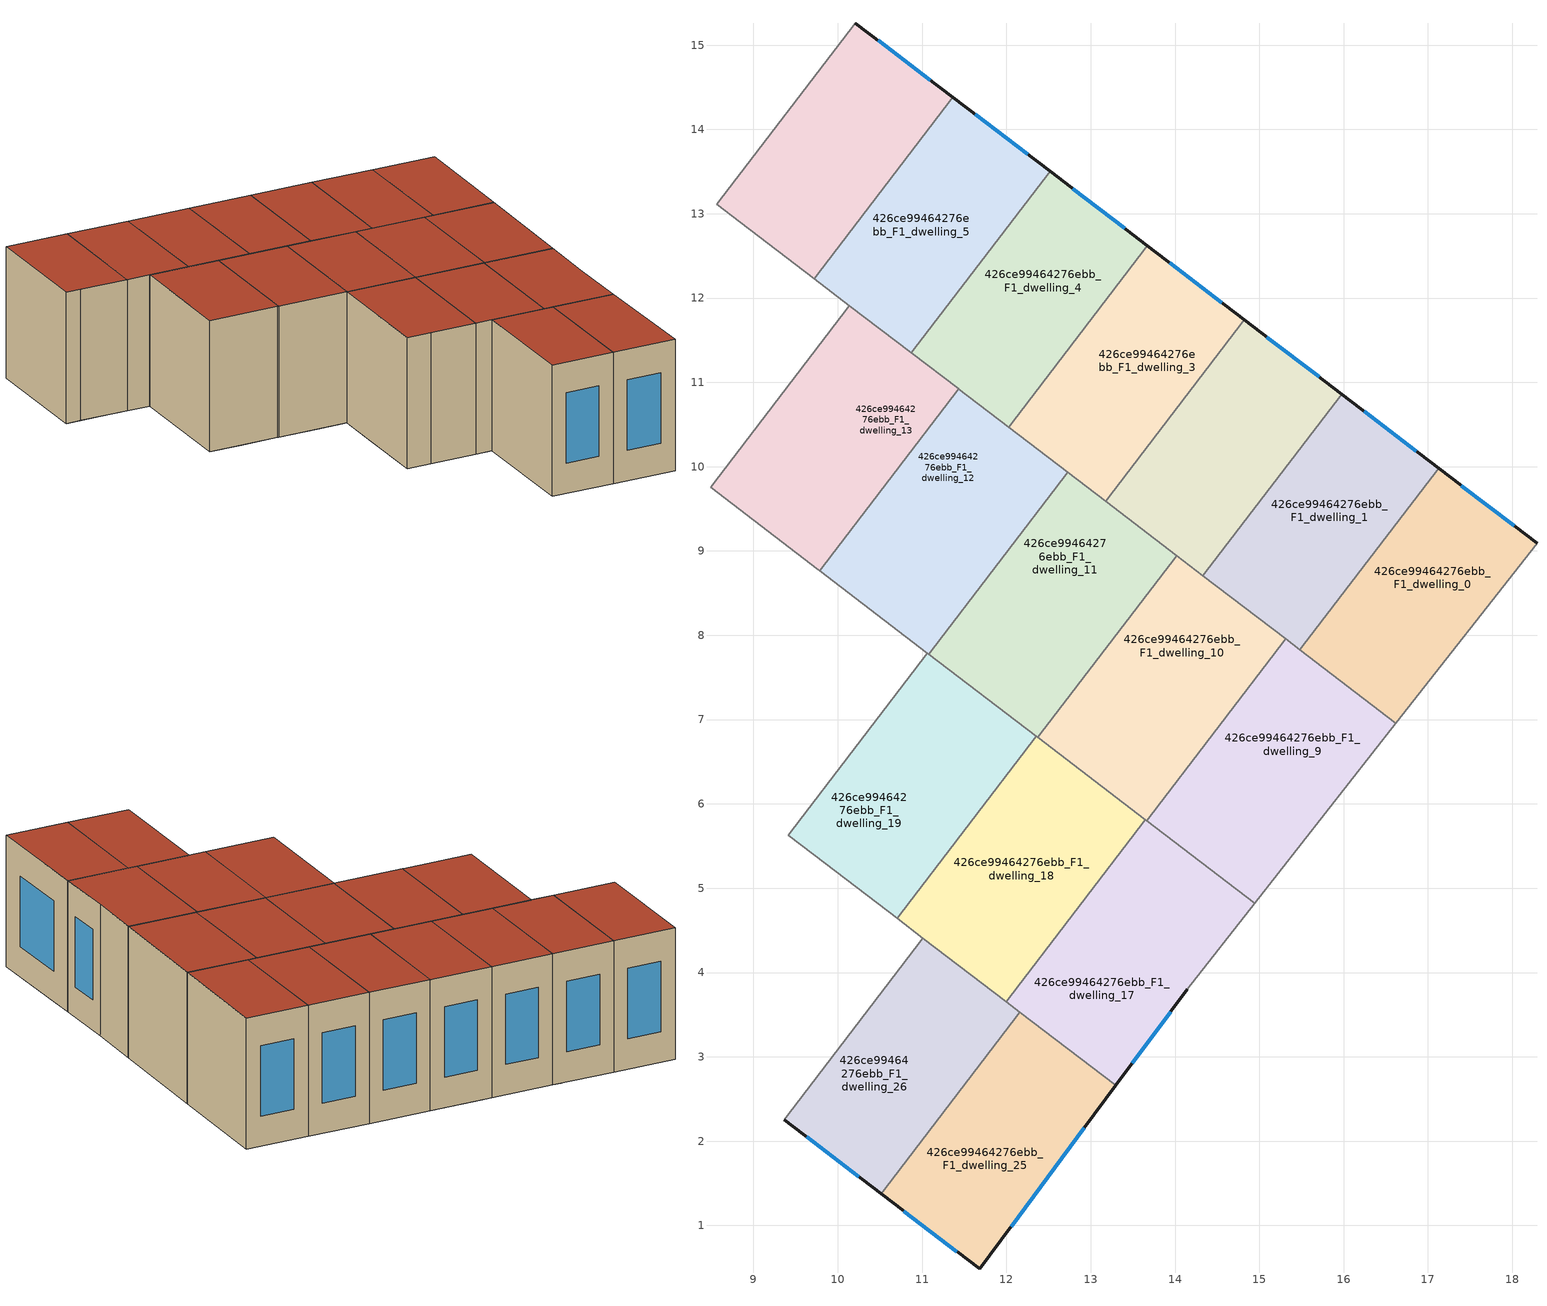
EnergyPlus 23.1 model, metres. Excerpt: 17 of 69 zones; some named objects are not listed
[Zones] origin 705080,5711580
426ce99464276ebb_F1_dwelling_0
 floor to 426ce99464276ebb_F0_dwelling_0 (EU_floor_Construction): 18.29,9.09 16.96,7.39 15.81,8.26 17.13,9.98 z3
 floor to 426ce99464276ebb_F0_dwelling_7 (EU_floor_Construction): 16.96,7.39 16.62,6.96 15.48,7.83 15.81,8.26 z3
 wall outside (EU_wall_Construction): 18.29,9.09 17.13,9.98 z3:6
 wall adiabatic (EU_wall_Construction): 16.62,6.96 18.29,9.09 z3:6
 wall to 426ce99464276ebb_F1_dwelling_1 (EU_wall_Construction): 17.13,9.98 15.48,7.83 z3:6
 wall to 426ce99464276ebb_F1_dwelling_9 (EU_wall_Construction): 15.48,7.83 16.62,6.96 z3:6
 window (EU_Window_Construction): 18.02,9.3 17.4,9.78 z3.69:5.31
 roof outside (EU_roof_Construction): 16.62,6.96 18.29,9.09 17.13,9.98 15.48,7.83 z6
426ce99464276ebb_F1_dwelling_1
 floor to 426ce99464276ebb_F0_dwelling_7 (EU_floor_Construction): 15.81,8.26 15.48,7.83 15.14,8.09 15.46,8.52 z3
 floor adiabatic (EU_floor_Construction): 17.13,9.98 15.81,8.26 15.46,8.52 15.14,8.09 14.33,8.71 15.98,10.86 z3
 wall outside (EU_wall_Construction): 17.13,9.98 15.98,10.86 z3:6
 wall to 426ce99464276ebb_F1_dwelling_2 (EU_wall_Construction): 15.98,10.86 14.33,8.71 z3:6
 wall to 426ce99464276ebb_F1_dwelling_10 (EU_wall_Construction): 14.33,8.71 15.31,7.96 z3:6
 wall to 426ce99464276ebb_F1_dwelling_9 (EU_wall_Construction): 15.31,7.96 15.48,7.83 z3:6
 window (EU_Window_Construction): 16.86,10.18 16.24,10.66 z3.69:5.31
 roof outside (EU_roof_Construction): 15.48,7.83 17.13,9.98 15.98,10.86 14.33,8.71 z6
426ce99464276ebb_F1_dwelling_10
 floor to 426ce99464276ebb_F0_dwelling_8 (EU_floor_Construction): 15.14,8.09 14.15,6.8 13.03,7.65 14.02,8.95 z3
 floor to 426ce99464276ebb_F0_dwelling_15 (EU_floor_Construction): 14.13,6.81 13.47,5.95 12.37,6.79 13.03,7.65 z3
 floor to 426ce99464276ebb_F0_dwelling_7 (EU_floor_Construction): 15.31,7.96 14.32,6.66 14.15,6.8 15.14,8.09 z3
 floor to 426ce99464276ebb_F0_dwelling_14 (EU_floor_Construction): 14.32,6.66 13.67,5.8 13.47,5.95 14.13,6.81 z3
 wall to 426ce99464276ebb_F1_dwelling_9 (EU_wall_Construction): 13.67,5.8 15.31,7.96 z3:6
 wall to 426ce99464276ebb_F1_dwelling_11 (EU_wall_Construction): 14.02,8.95 12.37,6.79 z3:6
 wall to 426ce99464276ebb_F1_dwelling_18 (EU_wall_Construction): 12.37,6.79 13.65,5.81 z3:6
 wall to 426ce99464276ebb_F1_dwelling_2 (EU_wall_Construction): 14.33,8.71 14.02,8.95 z3:6
 wall to 426ce99464276ebb_F1_dwelling_17 (EU_wall_Construction): 13.65,5.81 13.66,5.8 z3:6
 roof outside (EU_roof_Construction): 13.67,5.8 15.31,7.96 14.02,8.95 12.37,6.79 z6
426ce99464276ebb_F1_dwelling_11
 floor to 426ce99464276ebb_F0_dwelling_9 (EU_floor_Construction): 13.66,9.22 12.67,7.93 11.74,8.64 12.72,9.93 z3
 floor to 426ce99464276ebb_F0_dwelling_8 (EU_floor_Construction): 14.02,8.95 13.03,7.65 11.98,8.46 12.67,7.93 13.66,9.22 z3
 floor to 426ce99464276ebb_F0_dwelling_16 (EU_floor_Construction): 12.65,7.94 11.99,7.08 11.08,7.78 11.74,8.64 z3
 floor adiabatic (EU_floor_Construction): 12.65,7.94 11.74,8.64 11.98,8.46 13.03,7.65 12.37,6.79 11.08,7.78 11.99,7.08 z3
 wall to 426ce99464276ebb_F1_dwelling_12 (EU_wall_Construction): 12.72,9.93 11.08,7.78 z3:6
 wall to 426ce99464276ebb_F1_dwelling_19 (EU_wall_Construction): 11.08,7.78 12.36,6.8 z3:6
 wall to 426ce99464276ebb_F1_dwelling_2 (EU_wall_Construction): 14.02,8.95 13.18,9.59 z3:6
 wall to 426ce99464276ebb_F1_dwelling_18 (EU_wall_Construction): 12.36,6.8 12.37,6.79 z3:6
 wall to 426ce99464276ebb_F1_dwelling_3 (EU_wall_Construction): 13.18,9.59 12.72,9.93 z3:6
 roof outside (EU_roof_Construction): 12.37,6.79 14.02,8.95 12.72,9.93 11.08,7.78 z6
426ce99464276ebb_F1_dwelling_12
 floor to 426ce99464276ebb_F0_dwelling_10 (EU_floor_Construction): 12.18,10.35 11.19,9.06 10.44,9.63 11.43,10.92 z3
 floor to 426ce99464276ebb_F0_dwelling_17 (EU_floor_Construction): 11.17,9.07 10.51,8.21 9.78,8.77 10.44,9.63 z3
 floor to 426ce99464276ebb_F0_dwelling_9 (EU_floor_Construction): 12.72,9.93 11.74,8.64 11.19,9.06 12.18,10.35 z3
 floor to 426ce99464276ebb_F0_dwelling_16 (EU_floor_Construction): 11.74,8.64 11.08,7.78 10.51,8.21 11.17,9.07 z3
 wall to 426ce99464276ebb_F1_dwelling_13 (EU_wall_Construction): 11.43,10.92 9.78,8.77 z3:6
 wall to 426ce99464276ebb_F1_dwelling_20 (EU_wall_Construction): 9.78,8.77 11.06,7.79 z3:6
 wall to 426ce99464276ebb_F1_dwelling_3 (EU_wall_Construction): 12.72,9.93 12.03,10.47 z3:6
 wall to 426ce99464276ebb_F1_dwelling_4 (EU_wall_Construction): 12.03,10.47 11.43,10.92 z3:6
 wall to 426ce99464276ebb_F1_dwelling_19 (EU_wall_Construction): 11.06,7.79 11.08,7.78 z3:6
 roof outside (EU_roof_Construction): 11.08,7.78 12.72,9.93 11.43,10.92 9.78,8.77 z6
426ce99464276ebb_F1_dwelling_13
 floor to 426ce99464276ebb_F0_dwelling_17 (EU_floor_Construction): 10.44,9.63 9.78,8.77 9.77,8.78 9.04,9.34 9.7,10.2 z3
 floor to 426ce99464276ebb_F0_dwelling_10 (EU_floor_Construction): 11.43,10.92 10.44,9.63 9.71,10.19 10.7,11.48 z3
 floor to 426ce99464276ebb_F0_dwelling_11 (EU_floor_Construction): 10.7,11.48 9.71,10.19 9.7,10.2 9.15,10.62 10.14,11.91 z3
 floor to 426ce99464276ebb_F0_dwelling_18 (EU_floor_Construction): 9.7,10.2 9.04,9.34 8.49,9.75 9.15,10.62 z3
 wall to 426ce99464276ebb_F1_dwelling_14 (EU_wall_Construction): 10.14,11.91 8.49,9.75 z3:6
 wall to 426ce99464276ebb_F1_dwelling_21 (EU_wall_Construction): 8.49,9.75 9.77,8.78 z3:6
 wall to 426ce99464276ebb_F1_dwelling_5 (EU_wall_Construction): 10.87,11.35 10.14,11.91 z3:6
 wall to 426ce99464276ebb_F1_dwelling_20 (EU_wall_Construction): 9.77,8.78 9.78,8.77 z3:6
 wall to 426ce99464276ebb_F1_dwelling_4 (EU_wall_Construction): 11.43,10.92 10.87,11.35 z3:6
 roof outside (EU_roof_Construction): 9.78,8.77 11.43,10.92 10.14,11.91 8.49,9.75 9.77,8.78 z6
426ce99464276ebb_F1_dwelling_17
 floor to 426ce99464276ebb_F0_dwelling_14 (EU_floor_Construction): 14.95,4.82 14.27,3.97 12.99,4.95 13.65,5.81 z3
 floor to 426ce99464276ebb_F0_dwelling_21 (EU_floor_Construction): 14.27,3.97 14.15,3.8 13.3,2.66 12,3.65 12.99,4.95 z3
 wall outside (EU_wall_Construction): 13.3,2.66 14.15,3.8 z3:6
 wall adiabatic (EU_wall_Construction): 14.15,3.8 14.95,4.82 z3:6
 wall to 426ce99464276ebb_F1_dwelling_18 (EU_wall_Construction): 13.65,5.81 12,3.65 z3:6
 wall to 426ce99464276ebb_F1_dwelling_9 (EU_wall_Construction): 14.95,4.82 13.67,5.8 z3:6
 wall to 426ce99464276ebb_F1_dwelling_25 (EU_wall_Construction): 12.16,3.53 13.3,2.66 z3:6
 wall to 426ce99464276ebb_F1_dwelling_26 (EU_wall_Construction): 12,3.65 12.16,3.53 z3:6
 window (EU_Window_Construction): 13.49,2.92 13.95,3.54 z3.69:5.31
 roof outside (EU_roof_Construction): 14.15,3.8 14.95,4.82 13.65,5.81 12,3.65 13.3,2.66 z6
426ce99464276ebb_F1_dwelling_18
 floor adiabatic (EU_floor_Construction): 13.65,5.81 12,3.65 10.7,4.64 12.36,6.8 z3
 wall to 426ce99464276ebb_F1_dwelling_19 (EU_wall_Construction): 12.36,6.8 10.7,4.64 z3:6
 wall to 426ce99464276ebb_F1_dwelling_26 (EU_wall_Construction): 11.01,4.41 12,3.65 z3:6
 wall to 426ce99464276ebb_F1_dwelling_27 (EU_wall_Construction): 10.71,4.64 11.01,4.41 z3:6
 roof outside (EU_roof_Construction): 12,3.65 13.65,5.81 12.36,6.8 10.7,4.64 z6
426ce99464276ebb_F1_dwelling_19
 floor adiabatic (EU_floor_Construction): 11.33,6.22 10.34,4.92 9.41,5.63 10.4,6.92 z3
 floor to 426ce99464276ebb_F0_dwelling_16 (EU_floor_Construction): 11.99,7.08 11.33,6.22 10.4,6.92 11.06,7.79 z3
 floor to 426ce99464276ebb_F0_dwelling_22 (EU_floor_Construction): 11.7,5.94 10.7,4.64 10.34,4.92 11.33,6.22 z3
 floor to 426ce99464276ebb_F0_dwelling_15 (EU_floor_Construction): 12.36,6.8 11.7,5.94 11.33,6.22 11.99,7.08 z3
 wall to 426ce99464276ebb_F1_dwelling_20 (EU_wall_Construction): 11.06,7.79 9.41,5.63 z3:6
 wall to 426ce99464276ebb_F1_dwelling_27 (EU_wall_Construction): 9.86,5.29 10.7,4.64 z3:6
 wall to 426ce99464276ebb_F1_dwelling_28 (EU_wall_Construction): 9.41,5.63 9.86,5.29 z3:6
 roof outside (EU_roof_Construction): 10.7,4.64 12.36,6.8 11.06,7.79 9.41,5.63 z6
426ce99464276ebb_F1_dwelling_2
 floor to 426ce99464276ebb_F0_dwelling_1 (EU_floor_Construction): 15.98,10.86 14.66,9.14 14,9.64 15.32,11.36 z3
 floor to 426ce99464276ebb_F0_dwelling_2 (EU_floor_Construction): 15.32,11.36 14,9.64 13.51,10.02 14.82,11.74 z3
 floor to 426ce99464276ebb_F0_dwelling_9 (EU_floor_Construction): 13.98,9.65 13.66,9.22 13.18,9.59 13.51,10.02 z3
 floor adiabatic (EU_floor_Construction): 13.98,9.65 13.51,10.02 14.66,9.14 14.33,8.71 13.66,9.22 z3
 wall outside (EU_wall_Construction): 15.98,10.86 14.82,11.74 z3:6
 wall to 426ce99464276ebb_F1_dwelling_3 (EU_wall_Construction): 14.82,11.74 13.18,9.59 z3:6
 window (EU_Window_Construction): 15.71,11.06 15.09,11.54 z3.69:5.31
 roof outside (EU_roof_Construction): 14.33,8.71 15.98,10.86 14.82,11.74 13.18,9.59 z6
426ce99464276ebb_F1_dwelling_25
 floor to 426ce99464276ebb_F0_dwelling_28 (EU_floor_Construction): 12.97,2.22 11.68,0.48 10.52,1.37 11.83,3.1 z3
 floor to 426ce99464276ebb_F0_dwelling_21 (EU_floor_Construction): 13.3,2.66 12.97,2.22 11.83,3.1 12.16,3.53 z3
 wall outside (EU_wall_Construction): 10.52,1.37 11.68,0.48 13.3,2.66 z3:6
 wall to 426ce99464276ebb_F1_dwelling_26 (EU_wall_Construction): 12.16,3.53 10.52,1.37 z3:6
 window (EU_Window_Construction): 12.06,0.99 12.92,2.16 / 10.78,1.17 11.41,0.69 z3.69:5.31
 roof outside (EU_roof_Construction): 11.68,0.48 13.3,2.66 12.16,3.53 10.52,1.37 z6
426ce99464276ebb_F1_dwelling_26
 floor to 426ce99464276ebb_F0_dwelling_29 (EU_floor_Construction): 11.5,3.35 10.19,1.62 9.36,2.25 10.68,3.98 z3
 floor to 426ce99464276ebb_F0_dwelling_28 (EU_floor_Construction): 11.83,3.1 10.52,1.37 10.19,1.62 11.5,3.35 z3
 floor adiabatic (EU_floor_Construction): 12.16,3.53 11.83,3.1 10.68,3.98 11.01,4.41 z3
 wall outside (EU_wall_Construction): 9.36,2.25 10.52,1.37 z3:6
 wall to 426ce99464276ebb_F1_dwelling_27 (EU_wall_Construction): 11.01,4.41 9.36,2.25 z3:6
 window (EU_Window_Construction): 9.63,2.05 10.25,1.58 z3.69:5.31
 roof outside (EU_roof_Construction): 10.52,1.37 12.16,3.53 11.01,4.41 9.36,2.25 z6
426ce99464276ebb_F1_dwelling_3
 floor to 426ce99464276ebb_F0_dwelling_2 (EU_floor_Construction): 14.82,11.74 13.51,10.02 12.52,10.77 13.84,12.49 z3
 floor to 426ce99464276ebb_F0_dwelling_3 (EU_floor_Construction): 13.84,12.49 12.52,10.77 12.35,10.9 13.67,12.62 z3
 floor to 426ce99464276ebb_F0_dwelling_9 (EU_floor_Construction): 13.51,10.02 13.18,9.59 12.18,10.35 12.51,10.79 z3
 floor to 426ce99464276ebb_F0_dwelling_10 (EU_floor_Construction): 12.5,10.78 12.18,10.35 12.03,10.47 12.35,10.9 z3
 wall outside (EU_wall_Construction): 14.82,11.74 13.67,12.62 z3:6
 wall to 426ce99464276ebb_F1_dwelling_4 (EU_wall_Construction): 13.67,12.62 12.03,10.47 z3:6
 window (EU_Window_Construction): 14.56,11.95 13.94,12.42 z3.69:5.31
 roof outside (EU_roof_Construction): 13.18,9.59 14.82,11.74 13.67,12.62 12.03,10.47 z6
426ce99464276ebb_F1_dwelling_4
 floor to 426ce99464276ebb_F0_dwelling_10 (EU_floor_Construction): 12.35,10.9 12.03,10.47 10.87,11.35 11.2,11.78 z3
 floor adiabatic (EU_floor_Construction): 13.67,12.62 12.35,10.9 11.2,11.78 12.52,13.5 z3
 wall outside (EU_wall_Construction): 13.67,12.62 12.52,13.5 z3:6
 wall to 426ce99464276ebb_F1_dwelling_5 (EU_wall_Construction): 12.52,13.5 10.87,11.35 z3:6
 window (EU_Window_Construction): 13.4,12.83 12.78,13.3 z3.69:5.31
 roof outside (EU_roof_Construction): 12.03,10.47 13.67,12.62 12.52,13.5 10.87,11.35 z6
426ce99464276ebb_F1_dwelling_5
 floor to 426ce99464276ebb_F0_dwelling_3 (EU_floor_Construction): 12.52,13.5 11.2,11.78 11.04,11.91 12.35,13.63 z3
 floor to 426ce99464276ebb_F0_dwelling_10 (EU_floor_Construction): 11.2,11.78 10.87,11.35 10.7,11.48 11.03,11.92 11.04,11.91 z3
 floor adiabatic (EU_floor_Construction): 12.35,13.63 11.04,11.91 11.03,11.92 10.7,11.48 10.87,11.35 9.72,12.23 11.36,14.38 12.52,13.5 z3
 wall outside (EU_wall_Construction): 12.52,13.5 11.36,14.38 z3:6
 wall to 426ce99464276ebb_F1_dwelling_6 (EU_wall_Construction): 11.36,14.38 9.72,12.23 z3:6
 wall to 426ce99464276ebb_F1_dwelling_14 (EU_wall_Construction): 9.72,12.23 10.14,11.91 z3:6
 window (EU_Window_Construction): 12.25,13.71 11.63,14.18 z3.69:5.31
 roof outside (EU_roof_Construction): 10.87,11.35 12.52,13.5 11.36,14.38 9.72,12.23 z6
426ce99464276ebb_F1_dwelling_6
 floor to 426ce99464276ebb_F0_dwelling_5 (EU_floor_Construction): 10.87,14.76 9.56,13.04 8.9,13.54 10.21,15.26 z3
 floor to 426ce99464276ebb_F0_dwelling_4 (EU_floor_Construction): 11.36,14.38 10.05,12.66 9.56,13.04 10.87,14.76 z3
 floor to 426ce99464276ebb_F0_dwelling_12 (EU_floor_Construction): 9.55,13.05 9.22,12.61 8.57,13.11 8.9,13.54 z3
 floor to 426ce99464276ebb_F0_dwelling_11 (EU_floor_Construction): 10.05,12.66 9.72,12.23 9.22,12.61 9.55,13.05 z3
 wall outside (EU_wall_Construction): 11.36,14.38 10.21,15.26 z3:6
 wall to 426ce99464276ebb_F1_dwelling_7 (EU_wall_Construction): 10.21,15.26 8.57,13.11 z3:6
 wall to 426ce99464276ebb_F1_dwelling_14 (EU_wall_Construction): 8.84,12.9 9.72,12.23 z3:6
 wall to 426ce99464276ebb_F1_dwelling_15 (EU_wall_Construction): 8.57,13.11 8.84,12.9 z3:6
 window (EU_Window_Construction): 11.1,14.59 10.48,15.06 z3.69:5.31
 roof outside (EU_roof_Construction): 9.72,12.23 11.36,14.38 10.21,15.26 8.57,13.11 z6
426ce99464276ebb_F1_dwelling_9
 floor to 426ce99464276ebb_F0_dwelling_14 (EU_floor_Construction): 15.62,5.68 14.95,4.82 13.67,5.8 14.32,6.66 z3
 floor adiabatic (EU_floor_Construction): 16.62,6.96 14.95,4.82 15.62,5.68 14.32,6.66 15.31,7.96 z3
 wall adiabatic (EU_wall_Construction): 14.95,4.82 16.62,6.96 z3:6
 roof outside (EU_roof_Construction): 14.95,4.82 16.62,6.96 15.31,7.96 13.67,5.8 z6
[Building]
EU S2 Campaign: North Axis=0; Terrain=City; Solar Distribution=FullExterior
[Site:Location]
London: Latitude=51.5; Longitude=-0.5; Time Zone=0; Elevation=25
[SizingPeriod:WeatherFileDays]
AnnualSizingPeriod: Begin Month=1; Begin Day of Month=1; End Month=12; End Day of Month=31; Day of Week for Start Day=Monday; Use Weather File Daylight Saving Period=No; Use Weather File Rain and Snow Indicators=No
[MATERIAL]
EU_InternalMass_Material: Roughness=MediumRough; Thickness=0.1; Conductivity=1; Density=1800; Specific Heat=900; Thermal Absorptance=0.9; Solar Absorptance=0.7; Visible Absorptance=0.7
[MATERIAL:NOMASS] Roughness=MediumRough; Thermal Absorptance=0.9; Solar Absorptance=0.7; Visible Absorptance=0.7
Name | Thermal Resistance
EU_wall_NoMass | 0.635353
EU_roof_NoMass | 0.675062
EU_floor_NoMass | 1.96382
[WINDOWMATERIAL:SIMPLEGLAZINGSYSTEM]
EU_Window_SimpleGlazing: UFactor=2.96269; Solar Heat Gain Coefficient=0.76; Visible Transmittance=0.76
[CONSTRUCTION]
EU_wall_Construction: EU_wall_NoMass
EU_roof_Construction: EU_roof_NoMass
EU_floor_Construction: EU_floor_NoMass
EU_InternalMass_Construction: EU_InternalMass_Material
EU_Window_Construction: EU_Window_SimpleGlazing
[ZONE] Type=1; Multiplier=1; Ceiling Height=autocalculate; Floor Area=autocalculate; Part of Total Floor Area=Yes
Name | Volume
426ce99464276ebb_F1_dwelling_0; 426ce99464276ebb_F1_dwelling_3 | 11.7905
426ce99464276ebb_F1_dwelling_1 | 11.781
426ce99464276ebb_F1_dwelling_10; 426ce99464276ebb_F1_dwelling_19 | 13.2634
426ce99464276ebb_F1_dwelling_11 | 13.2583
426ce99464276ebb_F1_dwelling_12 | 13.2568
426ce99464276ebb_F1_dwelling_13; 426ce99464276ebb_F1_dwelling_9 | 13.2627
426ce99464276ebb_F1_dwelling_17 | 13.2546
426ce99464276ebb_F1_dwelling_18 | 13.2664
426ce99464276ebb_F1_dwelling_2; 426ce99464276ebb_F1_dwelling_6 | 11.7957
426ce99464276ebb_F1_dwelling_25 | 11.7891
426ce99464276ebb_F1_dwelling_26 | 11.7935
426ce99464276ebb_F1_dwelling_4 | 11.7847
426ce99464276ebb_F1_dwelling_5 | 11.7927
[INTERNALMASS] Construction=EU_InternalMass_Construction
Name | Zone or ZoneList | Surface Area
426ce99464276ebb_F1_dwelling_0_EU_InternalMass | 426ce99464276ebb_F1_dwelling_0 | 3.93017
426ce99464276ebb_F1_dwelling_1_EU_InternalMass | 426ce99464276ebb_F1_dwelling_1 | 3.92722
426ce99464276ebb_F1_dwelling_2_EU_InternalMass | 426ce99464276ebb_F1_dwelling_2 | 3.93165
426ce99464276ebb_F1_dwelling_3_EU_InternalMass | 426ce99464276ebb_F1_dwelling_3 | 3.93001
426ce99464276ebb_F1_dwelling_4_EU_InternalMass | 426ce99464276ebb_F1_dwelling_4 | 3.92786
426ce99464276ebb_F1_dwelling_5_EU_InternalMass | 426ce99464276ebb_F1_dwelling_5 | 3.93089
426ce99464276ebb_F1_dwelling_6_EU_InternalMass | 426ce99464276ebb_F1_dwelling_6 | 3.93202
426ce99464276ebb_F1_dwelling_9_EU_InternalMass | 426ce99464276ebb_F1_dwelling_9 | 4.42104
426ce99464276ebb_F1_dwelling_10_EU_InternalMass | 426ce99464276ebb_F1_dwelling_10 | 4.42103
426ce99464276ebb_F1_dwelling_11_EU_InternalMass | 426ce99464276ebb_F1_dwelling_11 | 4.41938
426ce99464276ebb_F1_dwelling_12_EU_InternalMass | 426ce99464276ebb_F1_dwelling_12 | 4.41887
426ce99464276ebb_F1_dwelling_13_EU_InternalMass | 426ce99464276ebb_F1_dwelling_13 | 4.42117
426ce99464276ebb_F1_dwelling_17_EU_InternalMass | 426ce99464276ebb_F1_dwelling_17 | 4.41837
426ce99464276ebb_F1_dwelling_18_EU_InternalMass | 426ce99464276ebb_F1_dwelling_18 | 4.42249
426ce99464276ebb_F1_dwelling_19_EU_InternalMass | 426ce99464276ebb_F1_dwelling_19 | 4.42084
426ce99464276ebb_F1_dwelling_25_EU_InternalMass | 426ce99464276ebb_F1_dwelling_25 | 3.92987
426ce99464276ebb_F1_dwelling_26_EU_InternalMass | 426ce99464276ebb_F1_dwelling_26 | 3.93104
[OTHEREQUIPMENT] Fuel Type=Electricity; Design Level Calculation Method=Watts/Area; Power per Zone Floor Area=1; Fraction Latent=0; Fraction Radiant=0; Fraction Lost=0; Carbon Dioxide Generation Rate=0; EndUse Subcategory=EU_Step8_InternalGains
Name | Zone or ZoneList or Space or SpaceList | Schedule
EU_Step8_InternalGain_426ce99464276ebb_F1_dwelling_0_f000 | 426ce99464276ebb_F1_dwelling_0 | EU_Step8_GainSchedule_426ce99464276ebb_F1_dwelling_0_f000
EU_Step8_InternalGain_426ce99464276ebb_F1_dwelling_1_f000 | 426ce99464276ebb_F1_dwelling_1 | EU_Step8_GainSchedule_426ce99464276ebb_F1_dwelling_1_f000
EU_Step8_InternalGain_426ce99464276ebb_F1_dwelling_2_f000 | 426ce99464276ebb_F1_dwelling_2 | EU_Step8_GainSchedule_426ce99464276ebb_F1_dwelling_2_f000
EU_Step8_InternalGain_426ce99464276ebb_F1_dwelling_3_f000 | 426ce99464276ebb_F1_dwelling_3 | EU_Step8_GainSchedule_426ce99464276ebb_F1_dwelling_3_f000
EU_Step8_InternalGain_426ce99464276ebb_F1_dwelling_4_f000 | 426ce99464276ebb_F1_dwelling_4 | EU_Step8_GainSchedule_426ce99464276ebb_F1_dwelling_4_f000
EU_Step8_InternalGain_426ce99464276ebb_F1_dwelling_5_f000 | 426ce99464276ebb_F1_dwelling_5 | EU_Step8_GainSchedule_426ce99464276ebb_F1_dwelling_5_f000
EU_Step8_InternalGain_426ce99464276ebb_F1_dwelling_6_f000 | 426ce99464276ebb_F1_dwelling_6 | EU_Step8_GainSchedule_426ce99464276ebb_F1_dwelling_6_f000
EU_Step8_InternalGain_426ce99464276ebb_F1_dwelling_9_f000 | 426ce99464276ebb_F1_dwelling_9 | EU_Step8_GainSchedule_426ce99464276ebb_F1_dwelling_9_f000
EU_Step8_InternalGain_426ce99464276ebb_F1_dwelling_10_f000 | 426ce99464276ebb_F1_dwelling_10 | EU_Step8_GainSchedule_426ce99464276ebb_F1_dwelling_10_f000
EU_Step8_InternalGain_426ce99464276ebb_F1_dwelling_11_f000 | 426ce99464276ebb_F1_dwelling_11 | EU_Step8_GainSchedule_426ce99464276ebb_F1_dwelling_11_f000
EU_Step8_InternalGain_426ce99464276ebb_F1_dwelling_12_f000 | 426ce99464276ebb_F1_dwelling_12 | EU_Step8_GainSchedule_426ce99464276ebb_F1_dwelling_12_f000
EU_Step8_InternalGain_426ce99464276ebb_F1_dwelling_13_f000 | 426ce99464276ebb_F1_dwelling_13 | EU_Step8_GainSchedule_426ce99464276ebb_F1_dwelling_13_f000
EU_Step8_InternalGain_426ce99464276ebb_F1_dwelling_17_f000 | 426ce99464276ebb_F1_dwelling_17 | EU_Step8_GainSchedule_426ce99464276ebb_F1_dwelling_17_f000
EU_Step8_InternalGain_426ce99464276ebb_F1_dwelling_18_f000 | 426ce99464276ebb_F1_dwelling_18 | EU_Step8_GainSchedule_426ce99464276ebb_F1_dwelling_18_f000
EU_Step8_InternalGain_426ce99464276ebb_F1_dwelling_19_f000 | 426ce99464276ebb_F1_dwelling_19 | EU_Step8_GainSchedule_426ce99464276ebb_F1_dwelling_19_f000
EU_Step8_InternalGain_426ce99464276ebb_F1_dwelling_25_f000 | 426ce99464276ebb_F1_dwelling_25 | EU_Step8_GainSchedule_426ce99464276ebb_F1_dwelling_25_f000
EU_Step8_InternalGain_426ce99464276ebb_F1_dwelling_26_f000 | 426ce99464276ebb_F1_dwelling_26 | EU_Step8_GainSchedule_426ce99464276ebb_F1_dwelling_26_f000
[ZONEVENTILATION:DESIGNFLOWRATE] Schedule=EU_AlwaysOn; Design Flow Rate Calculation Method=AirChanges/Hour; Air Changes per Hour=0.555504; Ventilation Type=Natural; Fan Pressure Rise=0; Fan Total Efficiency=1; Constant Term Coefficient=1; Temperature Term Coefficient=0; Velocity Term Coefficient=0; Velocity Squared Term Coefficient=0; Minimum Indoor Temperature=-100; Maximum Indoor Temperature=100; Delta Temperature=-100; Minimum Outdoor Temperature=-100; Maximum Outdoor Temperature=100; Maximum Wind Speed=40
Name | Zone or ZoneList or Space or SpaceList
EU_ConstantAir_426ce99464276ebb_F1_dwelling_0 | 426ce99464276ebb_F1_dwelling_0
EU_ConstantAir_426ce99464276ebb_F1_dwelling_1 | 426ce99464276ebb_F1_dwelling_1
EU_ConstantAir_426ce99464276ebb_F1_dwelling_2 | 426ce99464276ebb_F1_dwelling_2
EU_ConstantAir_426ce99464276ebb_F1_dwelling_3 | 426ce99464276ebb_F1_dwelling_3
EU_ConstantAir_426ce99464276ebb_F1_dwelling_4 | 426ce99464276ebb_F1_dwelling_4
EU_ConstantAir_426ce99464276ebb_F1_dwelling_5 | 426ce99464276ebb_F1_dwelling_5
EU_ConstantAir_426ce99464276ebb_F1_dwelling_6 | 426ce99464276ebb_F1_dwelling_6
EU_ConstantAir_426ce99464276ebb_F1_dwelling_9 | 426ce99464276ebb_F1_dwelling_9
EU_ConstantAir_426ce99464276ebb_F1_dwelling_10 | 426ce99464276ebb_F1_dwelling_10
EU_ConstantAir_426ce99464276ebb_F1_dwelling_11 | 426ce99464276ebb_F1_dwelling_11
EU_ConstantAir_426ce99464276ebb_F1_dwelling_12 | 426ce99464276ebb_F1_dwelling_12
EU_ConstantAir_426ce99464276ebb_F1_dwelling_13 | 426ce99464276ebb_F1_dwelling_13
EU_ConstantAir_426ce99464276ebb_F1_dwelling_17 | 426ce99464276ebb_F1_dwelling_17
EU_ConstantAir_426ce99464276ebb_F1_dwelling_18 | 426ce99464276ebb_F1_dwelling_18
EU_ConstantAir_426ce99464276ebb_F1_dwelling_19 | 426ce99464276ebb_F1_dwelling_19
EU_ConstantAir_426ce99464276ebb_F1_dwelling_25 | 426ce99464276ebb_F1_dwelling_25
EU_ConstantAir_426ce99464276ebb_F1_dwelling_26 | 426ce99464276ebb_F1_dwelling_26
[HVACTEMPLATE:ZONE:IDEALLOADSAIRSYSTEM] System Availability Schedule=EU_AlwaysOn; Maximum Heating Supply Air Temperature=50; Minimum Cooling Supply Air Temperature=13; Maximum Heating Supply Air Humidity Ratio=0.0156; Minimum Cooling Supply Air Humidity Ratio=0.0077; Heating Limit=NoLimit; Cooling Limit=NoLimit; Heating Availability Schedule=EU_AlwaysOn; Cooling Availability Schedule=EU_CoolingOff; Dehumidification Control Type=ConstantSensibleHeatRatio; Cooling Sensible Heat Ratio=0.7; Dehumidification Setpoint=60; Humidification Control Type=None; Humidification Setpoint=30; Outdoor Air Method=None; Outdoor Air Flow Rate per Person=0.00944; Outdoor Air Flow Rate per Zone Floor Area=0; Outdoor Air Flow Rate per Zone=0; Demand Controlled Ventilation Type=None; Outdoor Air Economizer Type=NoEconomizer; Heat Recovery Type=None; Sensible Heat Recovery Effectiveness=0.7; Latent Heat Recovery Effectiveness=0.65
Name | Template Thermostat
426ce99464276ebb_F1_dwelling_0 | EU_HeatOnly_426ce99464276ebb_F1_dwelling_0
426ce99464276ebb_F1_dwelling_1 | EU_HeatOnly_426ce99464276ebb_F1_dwelling_1
426ce99464276ebb_F1_dwelling_2 | EU_HeatOnly_426ce99464276ebb_F1_dwelling_2
426ce99464276ebb_F1_dwelling_3 | EU_HeatOnly_426ce99464276ebb_F1_dwelling_3
426ce99464276ebb_F1_dwelling_4 | EU_HeatOnly_426ce99464276ebb_F1_dwelling_4
426ce99464276ebb_F1_dwelling_5 | EU_HeatOnly_426ce99464276ebb_F1_dwelling_5
426ce99464276ebb_F1_dwelling_6 | EU_HeatOnly_426ce99464276ebb_F1_dwelling_6
426ce99464276ebb_F1_dwelling_9 | EU_HeatOnly_426ce99464276ebb_F1_dwelling_9
426ce99464276ebb_F1_dwelling_10 | EU_HeatOnly_426ce99464276ebb_F1_dwelling_10
426ce99464276ebb_F1_dwelling_11 | EU_HeatOnly_426ce99464276ebb_F1_dwelling_11
426ce99464276ebb_F1_dwelling_12 | EU_HeatOnly_426ce99464276ebb_F1_dwelling_12
426ce99464276ebb_F1_dwelling_13 | EU_HeatOnly_426ce99464276ebb_F1_dwelling_13
426ce99464276ebb_F1_dwelling_17 | EU_HeatOnly_426ce99464276ebb_F1_dwelling_17
426ce99464276ebb_F1_dwelling_18 | EU_HeatOnly_426ce99464276ebb_F1_dwelling_18
426ce99464276ebb_F1_dwelling_19 | EU_HeatOnly_426ce99464276ebb_F1_dwelling_19
426ce99464276ebb_F1_dwelling_25 | EU_HeatOnly_426ce99464276ebb_F1_dwelling_25
426ce99464276ebb_F1_dwelling_26 | EU_HeatOnly_426ce99464276ebb_F1_dwelling_26
[SIZING:ZONE] Zone Cooling Design Supply Air Temperature Input Method=SupplyAirTemperature; Zone Cooling Design Supply Air Temperature=13; Zone Heating Design Supply Air Temperature Input Method=SupplyAirTemperature; Zone Heating Design Supply Air Temperature=50; Zone Cooling Design Supply Air Humidity Ratio=0.008; Zone Heating Design Supply Air Humidity Ratio=0.008; Cooling Design Air Flow Method=DesignDay; Cooling Design Air Flow Rate=0; Cooling Minimum Air Flow per Zone Floor Area=0.000762; Cooling Minimum Air Flow=0; Cooling Minimum Air Flow Fraction=0.2; Heating Design Air Flow Method=DesignDay; Heating Design Air Flow Rate=0; Heating Maximum Air Flow per Zone Floor Area=0.002032; Heating Maximum Air Flow=0.141576; Heating Maximum Air Flow Fraction=0.3; Account for Dedicated Outdoor Air System=No; Dedicated Outdoor Air System Control Strategy=NeutralSupplyAir; Dedicated Outdoor Air Low Setpoint Temperature for Design=autosize; Dedicated Outdoor Air High Setpoint Temperature for Design=autosize; Zone Load Sizing Method=Sensible Load Only No Latent Load; Zone Latent Cooling Design Supply Air Humidity Ratio Input Method=HumidityRatioDifference; Zone Cooling Design Supply Air Humidity Ratio Difference=0.005; Zone Latent Heating Design Supply Air Humidity Ratio Input Method=HumidityRatioDifference; Zone Humidification Design Supply Air Humidity Ratio Difference=0.005
426ce99464276ebb_F1_dwelling_0; 426ce99464276ebb_F1_dwelling_1; 426ce99464276ebb_F1_dwelling_2; 426ce99464276ebb_F1_dwelling_3; 426ce99464276ebb_F1_dwelling_4; 426ce99464276ebb_F1_dwelling_5; 426ce99464276ebb_F1_dwelling_6; 426ce99464276ebb_F1_dwelling_9; 426ce99464276ebb_F1_dwelling_10; 426ce99464276ebb_F1_dwelling_11; 426ce99464276ebb_F1_dwelling_12; 426ce99464276ebb_F1_dwelling_13; 426ce99464276ebb_F1_dwelling_17; 426ce99464276ebb_F1_dwelling_18; 426ce99464276ebb_F1_dwelling_19; 426ce99464276ebb_F1_dwelling_25; 426ce99464276ebb_F1_dwelling_26
[SCHEDULE:CONSTANT]
Name | Hourly Value
EU_AlwaysOn | 1
EU_CoolingOff | 0
[SCHEDULE:FILE] Column Number=1; Rows to Skip at Top=0; Number of Hours of Data=8760; Column Separator=Comma; Interpolate to Timestep=No; Minutes per Item=60; Adjust Schedule for Daylight Savings=Yes
Name | File
EU_Step8_GainSchedule_426ce99464276ebb_F1_dwelling_0_f000 | ../../schedules/426ce99464276ebb/426ce99464276ebb_F1_dwelling_0_f000_gain.csv
EU_Step8_GainSchedule_426ce99464276ebb_F1_dwelling_1_f000 | ../../schedules/426ce99464276ebb/426ce99464276ebb_F1_dwelling_1_f000_gain.csv
EU_Step8_GainSchedule_426ce99464276ebb_F1_dwelling_2_f000 | ../../schedules/426ce99464276ebb/426ce99464276ebb_F1_dwelling_2_f000_gain.csv
EU_Step8_GainSchedule_426ce99464276ebb_F1_dwelling_3_f000 | ../../schedules/426ce99464276ebb/426ce99464276ebb_F1_dwelling_3_f000_gain.csv
EU_Step8_GainSchedule_426ce99464276ebb_F1_dwelling_4_f000 | ../../schedules/426ce99464276ebb/426ce99464276ebb_F1_dwelling_4_f000_gain.csv
EU_Step8_GainSchedule_426ce99464276ebb_F1_dwelling_5_f000 | ../../schedules/426ce99464276ebb/426ce99464276ebb_F1_dwelling_5_f000_gain.csv
EU_Step8_GainSchedule_426ce99464276ebb_F1_dwelling_6_f000 | ../../schedules/426ce99464276ebb/426ce99464276ebb_F1_dwelling_6_f000_gain.csv
EU_Step8_GainSchedule_426ce99464276ebb_F1_dwelling_9_f000 | ../../schedules/426ce99464276ebb/426ce99464276ebb_F1_dwelling_9_f000_gain.csv
EU_Step8_GainSchedule_426ce99464276ebb_F1_dwelling_10_f000 | ../../schedules/426ce99464276ebb/426ce99464276ebb_F1_dwelling_10_f000_gain.csv
EU_Step8_GainSchedule_426ce99464276ebb_F1_dwelling_11_f000 | ../../schedules/426ce99464276ebb/426ce99464276ebb_F1_dwelling_11_f000_gain.csv
EU_Step8_GainSchedule_426ce99464276ebb_F1_dwelling_12_f000 | ../../schedules/426ce99464276ebb/426ce99464276ebb_F1_dwelling_12_f000_gain.csv
EU_Step8_GainSchedule_426ce99464276ebb_F1_dwelling_13_f000 | ../../schedules/426ce99464276ebb/426ce99464276ebb_F1_dwelling_13_f000_gain.csv
EU_Step8_GainSchedule_426ce99464276ebb_F1_dwelling_17_f000 | ../../schedules/426ce99464276ebb/426ce99464276ebb_F1_dwelling_17_f000_gain.csv
EU_Step8_GainSchedule_426ce99464276ebb_F1_dwelling_18_f000 | ../../schedules/426ce99464276ebb/426ce99464276ebb_F1_dwelling_18_f000_gain.csv
EU_Step8_GainSchedule_426ce99464276ebb_F1_dwelling_19_f000 | ../../schedules/426ce99464276ebb/426ce99464276ebb_F1_dwelling_19_f000_gain.csv
EU_Step8_GainSchedule_426ce99464276ebb_F1_dwelling_25_f000 | ../../schedules/426ce99464276ebb/426ce99464276ebb_F1_dwelling_25_f000_gain.csv
EU_Step8_GainSchedule_426ce99464276ebb_F1_dwelling_26_f000 | ../../schedules/426ce99464276ebb/426ce99464276ebb_F1_dwelling_26_f000_gain.csv
